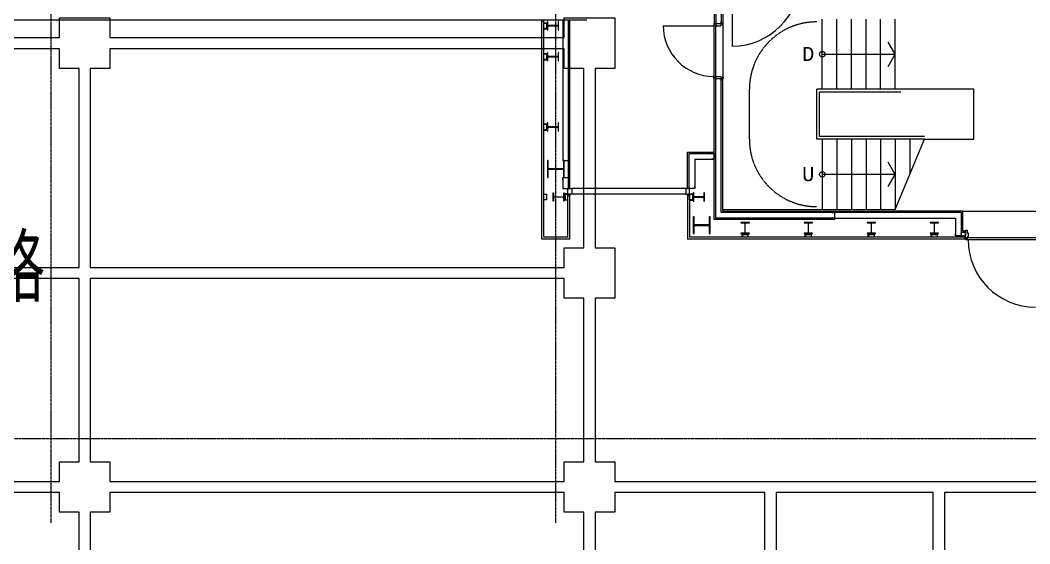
# Model space of a CAD drawing. Header units: millimetres. Extents: x -21841 to 195597, y -1659 to 112111.
# Drawn here: x 12605 to 14405, y 10562 to 11495 of the extents above; entities that cross this region are included whole.
import ezdxf
from ezdxf.enums import TextEntityAlignment as Align

# ---------------------------------------------------------------- set-up
doc = ezdxf.new("R2010")
doc.units = ezdxf.units.MM
doc.linetypes.add('X-N-FAB-L10$0$COL-CEN-LIN', pattern=[3.25, 2.5, -0.25, 0.25, -0.25])
doc.linetypes.add('X-N-FAB-L10$0$HIDDEN', pattern=[0.375, 0.25, -0.125])
for name, color, linetype in [('0-FMCS', 6, 'Continuous'), ('0-XREF', 7, 'Continuous'), ('X-N-FAB-L10$0$0-NC', 8, 'Continuous'), ('X-N-FAB-L10$0$0-ND', 8, 'Continuous'), ('X-N-FAB-L10$0$08', 8, 'Continuous'), ('X-N-FAB-L10$0$12', 8, 'Continuous'), ('X-N-FAB-L10$0$CCL', 8, 'X-N-FAB-L10$0$COL-CEN-LIN'), ('X-N-FAB-L10$0$DOOR', 8, 'Continuous'), ('X-N-FAB-L10$0$HID', 8, 'X-N-FAB-L10$0$HIDDEN'), ('X-N-FAB-L10$0$HR', 8, 'Continuous'), ('X-N-FAB-L10$0$ST', 8, 'Continuous'), ('X-N-FAB-L10$0$TXT-CODE', 8, 'Continuous'), ('X-N-FAB-L10$0$WALL-P', 8, 'Continuous'), ('X-N-FAB-L10$0$WALL-RC', 8, 'Continuous'), ('X-S-FAB-L10$0$0-DIM-TXT', 8, 'Continuous'), ('X-S-FAB-L10$0$Steel Frame-188K', 8, 'Continuous')]:
    doc.layers.add(name, color=color, linetype=linetype)
doc.layers.add('X-N-FAB-L10$0$ARC', color=8, linetype='Continuous', lineweight=0)
doc.styles.add('X-N-FAB-L10$0$ATS', font='monotxt.shx', dxfattribs={"bigfont": 'BIGFONT.shx'})
doc.styles.add('X-N-FAB-L10$0$CHINA', font='simplex.shx', dxfattribs={"width": 0.75, "bigfont": 'chineset.shx'})
doc.styles.add('X-N-FAB-L10$0$COL-NUM', font='romanc')
doc.styles.add('X-S-FAB-L10$0$CHINA', font='simplex.shx', dxfattribs={"width": 0.75, "bigfont": 'chineset.shx'})
doc.styles.add('X-S-FAB-L10$0$Standard', font='', dxfattribs={"width": 0.8})
doc.styles.add('X-S-FAB-L10$0$TG_NOTE_TEXT', font='simplex.shx', dxfattribs={"width": 0.75, "bigfont": 'chineset.shx'})
doc.styles.get('X-S-FAB-L10$0$Standard').set_extended_font_data('Microsoft JhengHei')

# ---------------------------------------------------------------- blocks, each defined once
blk = doc.blocks.new('X-N-FAB-L10')
at = {"layer": 'X-N-FAB-L10$0$08', "color": 8}
for p, q in [((13535, 11105), (13535, 11495)), ((13538.5, 11108.5), (13538.5, 11495)), ((13538.5, 11480), (13538.5, 11490)), ((13538.5, 11490), (13543.5, 11490)), ((13543.5, 11490), (13543.5, 11480)), ((13545, 11484.4), (13544.4, 11484.4)), ((13544.4, 11484.4), (13544.4, 11480)), ((13545, 11492.5), (13545, 11477.5)), ((13545.9, 11492.5), (13545, 11492.5)), ((13545, 11479.4), (13545, 11484.4)), ((13545.9, 11485.3), (13545.9, 11492.5)), ((13564.1, 11485.3), (13545.9, 11485.3)), ((13545.9, 11477.5), (13545.9, 11484.7)), ((13545.9, 11484.7), (13564.1, 11484.7)), ((13565, 11492.5), (13564.1, 11492.5)), ((13564.1, 11492.5), (13564.1, 11485.3)), ((13564.1, 11484.7), (13564.1, 11477.5)), ((13565, 11477.5), (13565, 11492.5)), ((13572.5, 11495), (13572.5, 11245)), ((13582.5, 11195), (13582.5, 11495)), ((13585, 11195), (13585, 11495)), ((13543.5, 11480), (13538.5, 11480)), ((13544.4, 11480), (13540, 11480)), ((13540, 11480), (13540, 11479.4)), ((13540, 11479.4), (13545, 11479.4)), ((13545, 11477.5), (13545.9, 11477.5)), ((13564.1, 11477.5), (13565, 11477.5)), ((13538.5, 11425), (13538.5, 11435)), ((13538.5, 11435), (13543.5, 11435)), ((13540, 11435.6), (13545, 11435.6)), ((13540, 11435), (13540, 11435.6)), ((13544.4, 11435), (13540, 11435)), ((13543.5, 11435), (13543.5, 11425)), ((13544.4, 11430.6), (13544.4, 11435)), ((13545, 11430.6), (13544.4, 11430.6)), ((13545, 11437.5), (13545, 11422.5)), ((13545.9, 11437.5), (13545, 11437.5)), ((13545, 11435.6), (13545, 11430.6)), ((13545.9, 11430.3), (13545.9, 11437.5)), ((13564.1, 11430.3), (13545.9, 11430.3)), ((13565, 11437.5), (13564.1, 11437.5)), ((13564.1, 11437.5), (13564.1, 11430.3)), ((13565, 11422.5), (13565, 11437.5)), ((13543.5, 11425), (13538.5, 11425)), ((13544.4, 11425), (13540, 11425)), ((13540, 11425), (13540, 11424.4)), ((13540, 11424.4), (13545, 11424.4)), ((13545, 11429.4), (13544.4, 11429.4)), ((13544.4, 11429.4), (13544.4, 11425)), ((13545, 11424.4), (13545, 11429.4)), ((13545, 11422.5), (13545.9, 11422.5)), ((13545.9, 11422.5), (13545.9, 11429.7)), ((13545.9, 11429.7), (13564.1, 11429.7)), ((13564.1, 11429.7), (13564.1, 11422.5)), ((13564.1, 11422.5), (13565, 11422.5)), ((13538.5, 11300), (13538.5, 11310)), ((13538.5, 11310), (13543.5, 11310)), ((13540, 11310.6), (13545, 11310.6)), ((13540, 11310), (13540, 11310.6)), ((13544.4, 11310), (13540, 11310)), ((13543.5, 11310), (13543.5, 11300)), ((13544.4, 11305.6), (13544.4, 11310)), ((13545, 11305.6), (13544.4, 11305.6)), ((13545, 11304.4), (13544.4, 11304.4)), ((13544.4, 11304.4), (13544.4, 11300)), ((13545, 11312.5), (13545, 11297.5)), ((13545.9, 11312.5), (13545, 11312.5)), ((13545, 11310.6), (13545, 11305.6)), ((13545, 11299.4), (13545, 11304.4)), ((13545.9, 11305.3), (13545.9, 11312.5)), ((13564.1, 11305.3), (13545.9, 11305.3)), ((13545.9, 11297.5), (13545.9, 11304.7)), ((13545.9, 11304.7), (13564.1, 11304.7)), ((13565, 11312.5), (13564.1, 11312.5)), ((13564.1, 11312.5), (13564.1, 11305.3)), ((13564.1, 11304.7), (13564.1, 11297.5)), ((13565, 11297.5), (13565, 11312.5)), ((13543.5, 11300), (13538.5, 11300)), ((13544.4, 11300), (13540, 11300)), ((13540, 11300), (13540, 11299.4)), ((13540, 11299.4), (13545, 11299.4)), ((13545, 11297.5), (13545.9, 11297.5)), ((13564.1, 11297.5), (13565, 11297.5)), ((13795, 11195), (13795, 11260)), ((13795, 11260), (13842.5, 11260)), ((13797.5, 11195), (13797.5, 11257.5)), ((13797.5, 11257.5), (13842.5, 11257.5)), ((13546.5, 11245), (13545, 11245)), ((13545, 11245), (13545, 11215)), ((13546.5, 11230.5), (13546.5, 11245)), ((13573.5, 11249), (13572.5, 11249)), ((13572.5, 11249), (13572.5, 11245)), ((13572.5, 11245), (13582.5, 11245)), ((13575, 11245), (13573.5, 11245)), ((13573.5, 11245), (13573.5, 11230.5)), ((13575, 11215), (13575, 11245)), ((13582.5, 11249), (13581.5, 11249)), ((13582.5, 11245), (13582.5, 11249)), ((13807.5, 11247.5), (13807.5, 11195)), ((13807.5, 11247.5), (13842.5, 11247.5)), ((13545, 11215), (13546.5, 11215)), ((13573.5, 11230.5), (13546.5, 11230.5)), ((13546.5, 11215), (13546.5, 11229.5)), ((13546.5, 11229.5), (13573.5, 11229.5)), ((13572.5, 11215), (13572.5, 11195)), ((13572.5, 11211), (13572.5, 11215)), ((13572.5, 11215), (13582.5, 11215)), ((13573.5, 11229.5), (13573.5, 11215)), ((13573.5, 11215), (13575, 11215)), ((13582.5, 11215), (13582.5, 11211)), ((13573.5, 11211), (13572.5, 11211)), ((13573.5, 11199), (13572.5, 11199)), ((13572.5, 11199), (13572.5, 11195)), ((13582.5, 11211), (13581.5, 11211)), ((13582.5, 11199), (13581.5, 11199)), ((13582.5, 11195), (13582.5, 11199)), ((13797.5, 11195), (13797.5, 11199)), ((13797.5, 11199), (13798.5, 11199)), ((13806.5, 11199), (13807.5, 11199)), ((13807.5, 11199), (13807.5, 11195)), ((13538.5, 11175), (13538.5, 11185)), ((13538.5, 11185), (13543.5, 11185)), ((13543.5, 11185), (13543.5, 11175)), ((13555, 11172.5), (13555, 11187.5)), ((13555, 11187.5), (13555.9, 11187.5)), ((13555.9, 11187.5), (13555.9, 11180.3)), ((13555.9, 11180.3), (13574.1, 11180.3)), ((13574.1, 11179.7), (13555.9, 11179.7)), ((13555.9, 11179.7), (13555.9, 11172.5)), ((13572.5, 11195), (13582.5, 11195)), ((13574.1, 11180.3), (13574.1, 11187.5)), ((13574.1, 11187.5), (13575, 11187.5)), ((13574.1, 11172.5), (13574.1, 11179.7)), ((13575, 11187.5), (13575, 11172.5)), ((13580, 11185.6), (13575, 11185.6)), ((13575, 11185.6), (13575, 11180.6)), ((13575, 11180.6), (13575.6, 11180.6)), ((13575, 11174.4), (13575, 11179.4)), ((13575, 11179.4), (13575.6, 11179.4)), ((13575.6, 11180.6), (13575.6, 11185)), ((13575.6, 11185), (13580, 11185)), ((13575.6, 11179.4), (13575.6, 11175)), ((13576.5, 11185), (13576.5, 11175)), ((13581.5, 11185), (13576.5, 11185)), ((13580, 11185), (13580, 11185.6)), ((13581.5, 11185), (13581.5, 11195)), ((13581.5, 11195), (13588.5, 11195)), ((13585, 11185), (13581.5, 11185)), ((13583.5, 11183), (13581.5, 11185)), ((13581.5, 11185), (13581.5, 11183)), ((13583.5, 11185), (13581.5, 11185)), ((13588.5, 11185), (13581.5, 11185)), ((13581.5, 11175), (13581.5, 11185)), ((13581.5, 11108.5), (13581.5, 11183)), ((13585, 11183), (13581.5, 11183)), ((13581.5, 11183), (13583.5, 11183)), ((13583.5, 11183), (13583.5, 11185)), ((13583.5, 11183), (13583.5, 11185)), ((13583.5, 11185), (13585, 11185)), ((13585, 11183), (13583.5, 11183)), ((13585, 11105), (13585, 11183)), ((13791.5, 11195), (13588.5, 11195)), ((13588.5, 11195), (13588.5, 11185)), ((13791.5, 11185), (13588.5, 11185)), ((13791.5, 11195), (13791.5, 11185)), ((13798.5, 11195), (13791.5, 11195)), ((13791.5, 11185), (13798.5, 11185)), ((13795, 11185), (13798.5, 11185)), ((13796.5, 11185), (13795, 11185)), ((13795, 11183), (13795, 11105)), ((13795, 11183), (13798.5, 11183)), ((13795, 11183), (13796.5, 11183)), ((13796.5, 11183), (13796.5, 11185)), ((13796.5, 11183), (13798.5, 11185)), ((13796.5, 11183), (13796.5, 11185)), ((13796.5, 11185), (13798.5, 11185)), ((13798.5, 11183), (13796.5, 11183)), ((13807.5, 11195), (13797.5, 11195)), ((13798.5, 11185), (13798.5, 11195)), ((13798.5, 11175), (13798.5, 11185)), ((13798.5, 11185), (13803.5, 11185)), ((13798.5, 11185), (13798.5, 11183)), ((13798.5, 11183), (13798.5, 11108.5)), ((13800, 11185.6), (13805, 11185.6)), ((13800, 11185), (13800, 11185.6)), ((13804.4, 11185), (13800, 11185)), ((13803.5, 11185), (13803.5, 11175)), ((13804.4, 11180.6), (13804.4, 11185)), ((13805, 11180.6), (13804.4, 11180.6)), ((13805, 11179.4), (13804.4, 11179.4)), ((13804.4, 11179.4), (13804.4, 11175)), ((13805, 11187.5), (13805, 11172.5)), ((13805.9, 11187.5), (13805, 11187.5)), ((13805, 11185.6), (13805, 11180.6)), ((13805, 11174.4), (13805, 11179.4)), ((13805.9, 11180.3), (13805.9, 11187.5)), ((13824.1, 11180.3), (13805.9, 11180.3)), ((13805.9, 11172.5), (13805.9, 11179.7)), ((13805.9, 11179.7), (13824.1, 11179.7)), ((13825, 11187.5), (13824.1, 11187.5)), ((13824.1, 11187.5), (13824.1, 11180.3)), ((13824.1, 11179.7), (13824.1, 11172.5)), ((13825, 11172.5), (13825, 11187.5)), ((13543.5, 11175), (13538.5, 11175)), ((13555.9, 11172.5), (13555, 11172.5)), ((13575, 11172.5), (13574.1, 11172.5)), ((13580, 11174.4), (13575, 11174.4)), ((13575.6, 11175), (13580, 11175)), ((13576.5, 11175), (13581.5, 11175)), ((13580, 11175), (13580, 11174.4)), ((13803.5, 11175), (13798.5, 11175)), ((13804.4, 11175), (13800, 11175)), ((13800, 11175), (13800, 11174.4)), ((13800, 11174.4), (13805, 11174.4)), ((13805, 11172.5), (13805.9, 11172.5)), ((13824.1, 11172.5), (13825, 11172.5)), ((13806.5, 11145), (13805, 11145)), ((13805, 11145), (13805, 11115)), ((13806.5, 11130.5), (13806.5, 11145)), ((13835, 11145), (13833.5, 11145)), ((13833.5, 11145), (13833.5, 11130.5)), ((13835, 11115), (13835, 11145)), ((13833.5, 11130.5), (13806.5, 11130.5)), ((13806.5, 11115), (13806.5, 11129.5)), ((13806.5, 11129.5), (13833.5, 11129.5)), ((13833.5, 11129.5), (13833.5, 11115)), ((13581.5, 11108.5), (13538.5, 11108.5)), ((14289.5, 11108.5), (13798.5, 11108.5)), ((13805, 11115), (13806.5, 11115)), ((13833.5, 11115), (13835, 11115)), ((13585, 11105), (13535, 11105)), ((14289.5, 11105), (13795, 11105))]:
    blk.add_line(p, q, dxfattribs=at)
for centre, start, end in [((13586.551, 11184), 147.185166, 212.814834), ((13793.449, 11184), 327.185166, 32.814834)]:
    blk.add_arc(centre, 1.845, start, end, dxfattribs=at)
at = {"layer": 'X-N-FAB-L10$0$12', "color": 8}
for p, q in [((14165, 11434.5), (14152.5, 11456.151)), ((14035, 11434.5), (14165, 11434.5)), ((14152.5, 11412.849), (14165, 11434.5)), ((14165, 11220.5), (14152.5, 11242.151)), ((14165, 11220.5), (14035, 11220.5)), ((14152.5, 11198.849), (14165, 11220.5))]:
    blk.add_line(p, q, dxfattribs=at)
for centre in [(14035, 11434.5), (14035, 11220.5)]:
    blk.add_circle(centre, 5, dxfattribs=at)
at = {"layer": 'X-N-FAB-L10$0$ARC', "color": 8}
for p, q in [((13535, 11495), (13535, 11493)), ((13538.5, 11495), (13535, 11495)), ((13535, 11493), (13538.5, 11493)), ((13538.5, 11493), (13538.5, 11495)), ((14165, 11158), (13857.5, 11158)), ((14289.5, 11105), (14289.5, 11108.5))]:
    blk.add_line(p, q, dxfattribs=at)
at = {"layer": 'X-N-FAB-L10$0$CCL', "color": 8}
for p, q in [((12660, 10600), (12660, 19760)), ((13560, 10600), (13560, 19760)), ((-720, 10750), (27370, 10750))]:
    blk.add_line(p, q, dxfattribs=at)
at = {"layer": 'X-N-FAB-L10$0$DOOR', "color": 8}
for p, q in [((13875, 11449), (13875, 11569)), ((13751.5, 11485), (13841.5, 11485)), ((13844, 11489), (13841.5, 11489)), ((13841.5, 11489), (13841.5, 11486.5)), ((13841.5, 11486.5), (13846, 11486.5)), ((13841.5, 11486), (13841.5, 11394)), ((13845.5, 11486), (13841.5, 11486)), ((13846, 11493), (13845, 11493)), ((13845, 11493), (13845, 11489)), ((13845, 11489), (13855, 11489)), ((13845.5, 11394), (13845.5, 11486)), ((13846, 11486.5), (13846, 11485)), ((13846, 11485), (13854, 11485)), ((13855, 11493), (13854, 11493)), ((13854, 11485), (13854, 11486.5)), ((13854, 11486.5), (13858.5, 11486.5)), ((13855, 11489), (13855, 11493)), ((13858.5, 11489), (13856, 11489)), ((13858.5, 11486.5), (13858.5, 11489)), ((13858.5, 11393.5), (13858.5, 11486.5)), ((13846, 11393.5), (13846, 11395)), ((13846, 11395), (13854, 11395)), ((13854, 11395), (13854, 11393.5)), ((13841.5, 11394), (13845.5, 11394)), ((13841.5, 11391), (13841.5, 11393.5)), ((13841.5, 11393.5), (13846, 11393.5)), ((13844, 11391), (13841.5, 11391)), ((13854, 11393.5), (13858.5, 11393.5)), ((13858.5, 11391), (13856, 11391)), ((13858.5, 11393.5), (13858.5, 11391)), ((14285, 11155), (14425, 11155)), ((14289.5, 11120), (14289.5, 11105)), ((14291, 11106.5), (14289.5, 11108.5)), ((14289.5, 11108.5), (14291, 11108.5)), ((14289.5, 11106.5), (14289.5, 11108.5)), ((14291, 11106.5), (14289.5, 11106.5)), ((14289.5, 11106.5), (14289.5, 11105)), ((14291, 11106.5), (14289.5, 11106.5)), ((14291, 11118.5), (14291, 11121)), ((14291, 11121), (14293.5, 11121)), ((14291, 11108.5), (14291, 11106.5)), ((14291, 11105), (14291, 11106.5)), ((14291, 11104), (14291, 11106.5)), ((14293.5, 11121), (14293.5, 11116.5)), ((14293.5, 11116.5), (14295, 11116.5)), ((14295, 11108.5), (14293.5, 11108.5)), ((14293.5, 11108.5), (14293.5, 11104)), ((14294, 11104), (14294, 11108)), ((14294, 11108), (14416, 11108)), ((14295, 11116.5), (14295, 11108.5)), ((14293.5, 11104), (14291, 11104)), ((14416, 11104), (14294, 11104))]:
    blk.add_line(p, q, dxfattribs=at)
for centre, radius, start, end in [((13875, 11569), 120, 270, 0), ((13841.5, 11485), 90, 180, 270), ((14290.25, 11104.298), 1.027, 43.098184, 136.901816), ((14415, 11104), 120, 180, 270)]:
    blk.add_arc(centre, radius, start, end, dxfattribs=at)
at = {"layer": 'X-N-FAB-L10$0$HID', "color": 8}
blk.add_line((13905, 11283), (13905, 11372), dxfattribs=at)
for centre, start, end in [((14025, 11372), 90, 180), ((14025, 11283), 180, 270)]:
    blk.add_arc(centre, 120, start, end, dxfattribs=at)
at = {"layer": 'X-N-FAB-L10$0$HR', "color": 8}
for p, q in [((14175, 11372), (14025, 11372)), ((14025, 11283), (14025, 11372)), ((14175, 11367), (14030, 11367)), ((14030, 11288), (14030, 11367)), ((14305, 11372), (14175, 11372)), ((14305, 11283), (14305, 11372)), ((14217, 11288), (14030, 11288)), ((14217, 11283), (14025, 11283)), ((14217, 11283), (14305, 11283))]:
    blk.add_line(p, q, dxfattribs=at)
at = {"layer": 'X-N-FAB-L10$0$ST', "color": 8}
for p, q in [((14035, 11372), (14035, 11497)), ((14061, 11372), (14061, 11497)), ((14087, 11372), (14087, 11497)), ((14113, 11372), (14113, 11497)), ((14139, 11372), (14139, 11497)), ((14165, 11372), (14165, 11497)), ((14035, 11283), (14035, 11158)), ((14061, 11283), (14061, 11158)), ((14087, 11283), (14087, 11158)), ((14113, 11283), (14113, 11158)), ((14139, 11283), (14139, 11158)), ((14165, 11283), (14165, 11158)), ((14165, 11158), (14217, 11283)), ((14191, 11283), (14191, 11220.5))]:
    blk.add_line(p, q, dxfattribs=at)
at = {"layer": 'X-N-FAB-L10$0$WALL-P', "color": 8}
for p, q in [((13842.5, 11569.6), (13842.5, 11489)), ((13845, 11569.6), (13845, 11489)), ((13855, 11569.6), (13855, 11489)), ((13857.5, 11569.6), (13857.5, 11489)), ((13540, 11490.6), (13545, 11490.6)), ((13540, 11490), (13540, 11490.6)), ((13544.4, 11490), (13540, 11490)), ((13544.4, 11485.6), (13544.4, 11490)), ((13545, 11485.6), (13544.4, 11485.6)), ((13545, 11490.6), (13545, 11485.6)), ((13842.5, 11140), (13842.5, 11391)), ((13845, 11142.5), (13845, 11391)), ((13845, 11387), (13845, 11391)), ((13845, 11391), (13855, 11391)), ((13846, 11387), (13845, 11387)), ((13855, 11387), (13854, 11387)), ((13855, 11152.5), (13855, 11391)), ((13855, 11391), (13855, 11387)), ((13857.5, 11155), (13857.5, 11391)), ((13838.5, 11256.5), (13838.5, 11257.5)), ((13838.5, 11257.5), (13842.5, 11257.5)), ((13842.5, 11257.5), (13842.5, 11247.5)), ((13838.5, 11247.5), (13838.5, 11248.5)), ((13842.5, 11247.5), (13838.5, 11247.5)), ((14057.5, 11142.5), (13845, 11142.5)), ((14282.5, 11152.5), (13855, 11152.5)), ((14285, 11155), (13857.5, 11155)), ((14057.5, 11152.5), (14053.5, 11152.5)), ((14053.5, 11152.5), (14053.5, 11151.5)), ((14053.5, 11143.5), (14053.5, 11142.5)), ((14053.5, 11142.5), (14057.5, 11142.5)), ((14057.5, 11140), (14057.5, 11155)), ((14057.5, 11142.5), (14057.5, 11152.5)), ((14057.5, 11142.5), (14272.5, 11142.5)), ((14272.5, 11142.5), (14272.5, 11111)), ((14282.5, 11152.5), (14282.5, 11111)), ((14285, 11155), (14285, 11120)), ((14057.5, 11140), (13842.5, 11140)), ((13905, 11135), (13890, 11135)), ((13890, 11135), (13890, 11134.1)), ((13890, 11134.1), (13897.2, 11134.1)), ((13897.2, 11134.1), (13897.2, 11115.9)), ((13897.8, 11115.9), (13897.8, 11134.1)), ((13897.8, 11134.1), (13905, 11134.1)), ((13905, 11134.1), (13905, 11135)), ((14017.5, 11135), (14002.5, 11135)), ((14002.5, 11135), (14002.5, 11134.1)), ((14002.5, 11134.1), (14009.7, 11134.1)), ((14009.7, 11134.1), (14009.7, 11115.9)), ((14010.3, 11115.9), (14010.3, 11134.1)), ((14010.3, 11134.1), (14017.5, 11134.1)), ((14017.5, 11134.1), (14017.5, 11135)), ((14130, 11135), (14115, 11135)), ((14115, 11135), (14115, 11134.1)), ((14115, 11134.1), (14122.2, 11134.1)), ((14122.2, 11134.1), (14122.2, 11115.9)), ((14122.8, 11115.9), (14122.8, 11134.1)), ((14122.8, 11134.1), (14130, 11134.1)), ((14130, 11134.1), (14130, 11135)), ((14242.5, 11135), (14227.5, 11135)), ((14227.5, 11135), (14227.5, 11134.1)), ((14227.5, 11134.1), (14234.7, 11134.1)), ((14234.7, 11134.1), (14234.7, 11115.9)), ((14235.3, 11115.9), (14235.3, 11134.1)), ((14235.3, 11134.1), (14242.5, 11134.1)), ((14242.5, 11134.1), (14242.5, 11135)), ((13897.2, 11115.9), (13890, 11115.9)), ((13890, 11115.9), (13890, 11115)), ((13890, 11115), (13905, 11115)), ((13891.9, 11110), (13891.9, 11115)), ((13891.9, 11115), (13896.9, 11115)), ((13892.5, 11110), (13891.9, 11110)), ((13896.9, 11114.4), (13892.5, 11114.4)), ((13892.5, 11114.4), (13892.5, 11110)), ((13892.5, 11113.5), (13902.5, 11113.5)), ((13892.5, 11108.5), (13892.5, 11113.5)), ((13902.5, 11108.5), (13892.5, 11108.5)), ((13896.9, 11115), (13896.9, 11114.4)), ((13905, 11115.9), (13897.8, 11115.9)), ((13903.1, 11115), (13898.1, 11115)), ((13898.1, 11115), (13898.1, 11114.4)), ((13898.1, 11114.4), (13902.5, 11114.4)), ((13902.5, 11114.4), (13902.5, 11110)), ((13902.5, 11113.5), (13902.5, 11108.5)), ((13902.5, 11110), (13903.1, 11110)), ((13903.1, 11110), (13903.1, 11115)), ((13905, 11115), (13905, 11115.9)), ((14009.7, 11115.9), (14002.5, 11115.9)), ((14002.5, 11115.9), (14002.5, 11115)), ((14002.5, 11115), (14017.5, 11115)), ((14004.4, 11110), (14004.4, 11115)), ((14004.4, 11115), (14009.4, 11115)), ((14005, 11110), (14004.4, 11110)), ((14009.4, 11114.4), (14005, 11114.4)), ((14005, 11114.4), (14005, 11110)), ((14005, 11113.5), (14015, 11113.5)), ((14005, 11108.5), (14005, 11113.5)), ((14015, 11108.5), (14005, 11108.5)), ((14009.4, 11115), (14009.4, 11114.4)), ((14017.5, 11115.9), (14010.3, 11115.9)), ((14015.6, 11115), (14010.6, 11115)), ((14010.6, 11115), (14010.6, 11114.4)), ((14010.6, 11114.4), (14015, 11114.4)), ((14015, 11114.4), (14015, 11110)), ((14015, 11113.5), (14015, 11108.5)), ((14015, 11110), (14015.6, 11110)), ((14015.6, 11110), (14015.6, 11115)), ((14017.5, 11115), (14017.5, 11115.9)), ((14122.2, 11115.9), (14115, 11115.9)), ((14115, 11115.9), (14115, 11115)), ((14115, 11115), (14130, 11115)), ((14116.9, 11110), (14116.9, 11115)), ((14116.9, 11115), (14121.9, 11115)), ((14117.5, 11110), (14116.9, 11110)), ((14121.9, 11114.4), (14117.5, 11114.4)), ((14117.5, 11114.4), (14117.5, 11110)), ((14117.5, 11113.5), (14127.5, 11113.5)), ((14117.5, 11108.5), (14117.5, 11113.5)), ((14127.5, 11108.5), (14117.5, 11108.5)), ((14121.9, 11115), (14121.9, 11114.4)), ((14130, 11115.9), (14122.8, 11115.9)), ((14128.1, 11115), (14123.1, 11115)), ((14123.1, 11115), (14123.1, 11114.4)), ((14123.1, 11114.4), (14127.5, 11114.4)), ((14127.5, 11114.4), (14127.5, 11110)), ((14127.5, 11113.5), (14127.5, 11108.5)), ((14127.5, 11110), (14128.1, 11110)), ((14128.1, 11110), (14128.1, 11115)), ((14130, 11115), (14130, 11115.9)), ((14234.7, 11115.9), (14227.5, 11115.9)), ((14227.5, 11115.9), (14227.5, 11115)), ((14227.5, 11115), (14242.5, 11115)), ((14229.4, 11110), (14229.4, 11115)), ((14229.4, 11115), (14234.4, 11115)), ((14230, 11110), (14229.4, 11110)), ((14234.4, 11114.4), (14230, 11114.4)), ((14230, 11114.4), (14230, 11110)), ((14230, 11113.5), (14240, 11113.5)), ((14230, 11108.5), (14230, 11113.5)), ((14240, 11108.5), (14230, 11108.5)), ((14234.4, 11115), (14234.4, 11114.4)), ((14242.5, 11115.9), (14235.3, 11115.9)), ((14240.6, 11115), (14235.6, 11115)), ((14235.6, 11115), (14235.6, 11114.4)), ((14235.6, 11114.4), (14240, 11114.4)), ((14240, 11114.4), (14240, 11110)), ((14240, 11113.5), (14240, 11108.5)), ((14240, 11110), (14240.6, 11110)), ((14240.6, 11110), (14240.6, 11115)), ((14242.5, 11115), (14242.5, 11115.9)), ((14272.5, 11111), (14272.5, 11115)), ((14272.5, 11115), (14273.5, 11115)), ((14272.5, 11111), (14291, 11111)), ((14282.5, 11111), (14272.5, 11111)), ((14281.5, 11115), (14282.5, 11115)), ((14282.5, 11117.5), (14291, 11117.5)), ((14282.5, 11115), (14282.5, 11111)), ((14285, 11120), (14291, 11120)), ((14285, 11120), (14289.5, 11120)), ((14291, 11117.5), (14287, 11117.5)), ((14287, 11117.5), (14287, 11116.5)), ((14287, 11112), (14287, 11111)), ((14287, 11111), (14291, 11111)), ((14291, 11111), (14291, 11117.5))]:
    blk.add_line(p, q, dxfattribs=at)
at = {"layer": 'X-N-FAB-L10$0$WALL-RC', "color": 8}
blk.add_line((13615, 11495), (8780, 11495), dxfattribs=at)
at = {"layer": 'X-N-FAB-L10$0$0-NC', "color": 8, "style": 'X-N-FAB-L10$0$COL-NUM'}
for p in [(1860, 19880), (2760, 19880), (3660, 19880), (4560, 19880), (5460, 19880), (6360, 19880), (7260, 19880), (8160, 19880), (9060, 19880), (9960, 19880), (10860, 19880), (11760, 19880), (12660, 19880), (13560, 19880), (14460, 19880), (15360, 19880), (16260, 19880), (17160, 19880), (18060, 19880), (18960, 19880), (19860, 19880), (20760, 19880), (21660, 19880), (22560, 19880), (-840, 13950), (-840, 13350), (-840, 12750), (-840, 12150), (-840, 11550), (-840, 10750)]:
    blk.add_attdef('GRID-Y', text='', height=120, dxfattribs=at).set_placement(p, align=Align.MIDDLE_CENTER)
at = {"layer": 'X-N-FAB-L10$0$0-ND', "color": 8, "style": 'X-N-FAB-L10$0$CHINA'}
blk.add_attdef('NO', text='', height=33.333, dxfattribs=at).set_placement((23327.5, 11380), align=Align.MIDDLE)
at = {"layer": 'X-N-FAB-L10$0$ST', "color": 8, "style": 'X-N-FAB-L10$0$ATS'}
for s, p in [('D', (14010, 11434.99)), ('U', (14010, 11220.99))]:
    blk.add_text(s, height=25, dxfattribs=at).set_placement(p, align=Align.MIDDLE_CENTER)
at = {"layer": 'X-N-FAB-L10$0$TXT-CODE', "color": 8, "style": 'X-N-FAB-L10$0$CHINA', "width": 0.8}
blk.add_text('Waste storage room A、B(350㎡)+法定停車格', height=120, dxfattribs=at).set_placement((11307.286, 11053), align=Align.MIDDLE_CENTER)
blk = doc.blocks.new('X-S-FAB-L10')
at = {"layer": 'X-S-FAB-L10$0$Steel Frame-188K'}
blk.add_lwpolyline([(11085, 11464), (11835, 11464), (11835, 11499), (11925, 11499), (11925, 11464), (12675, 11464), (12675, 11499), (12765, 11499), (12765, 11464), (13575, 11464), (13575, 11499), (13665, 11499), (13665, 11409), (13630, 11409), (13630, 11089.706), (13665, 11089.706), (13665, 10999.706), (13630, 10999.706), (13630, 10708.606), (13665, 10708.606), (13665, 10673.606), (14507.247, 10673.606)], dxfattribs=at)
for points in [[(12710, 11409), (12675, 11409), (12675, 11444), (11925, 11444), (11925, 11409), (11890, 11409), (11890, 11054.706), (12710, 11054.706)], [(13610, 11409), (13575, 11409), (13575, 11444), (12765, 11444), (12765, 11409), (12730, 11409), (12730, 11054.706), (13575, 11054.706), (13575, 11089.706), (13610, 11089.706)], [(12710, 11034.706), (11890, 11034.706), (11890, 10708.606), (11925, 10708.606), (11925, 10673.606), (12675, 10673.606), (12675, 10708.606), (12710, 10708.606)], [(13610, 10999.706), (13575, 10999.706), (13575, 11034.706), (12730, 11034.706), (12730, 10708.606), (12765, 10708.606), (12765, 10673.606), (13575, 10673.606), (13575, 10708.606), (13610, 10708.606)], [(12710, 10618.606), (12675, 10618.606), (12675, 10653.606), (11925, 10653.606), (11925, 10618.606), (11890, 10618.606), (11890, 10301.564), (12710, 10301.564)], [(13610, 10618.606), (13575, 10618.606), (13575, 10653.606), (12765, 10653.606), (12765, 10618.606), (12730, 10618.606), (12730, 10301.564), (13610, 10301.564)], [(13932.818, 10653.606), (13665, 10653.606), (13665, 10618.606), (13630, 10618.606), (13630, 9959), (13665, 9959), (13665, 9924), (13932.818, 9924)], [(14232.818, 10653.606), (13952.818, 10653.606), (13952.818, 9924), (14232.818, 9924)], [(14542.247, 10618.606), (14507.247, 10618.606), (14507.247, 10653.606), (14252.818, 10653.606), (14252.818, 9924), (14507.247, 9924), (14507.247, 9959), (14542.247, 9959)]]:
    blk.add_lwpolyline(points, close=True, dxfattribs=at)
at = {"style": 'X-S-FAB-L10$0$TG_NOTE_TEXT', "width": 0.5, "flags": 1}
for p in [(7463.301, 9020), (18268.251, 8649), (11197.77, 4800.167), (16485.801, 4800.167), (25420.27, 2635), (13360, 320.001, 0), (7463.301, -33.333)]:
    blk.add_attdef('WH', text='', height=20, dxfattribs=at).set_placement(p, align=Align.BOTTOM_LEFT)
at = {"width": 0.5}
for style, p in [('X-S-FAB-L10$0$TG_NOTE_TEXT', (7585, 9020)), ('X-S-FAB-L10$0$TG_NOTE_TEXT', (18389.95, 8649)), ('X-S-FAB-L10$0$TG_NOTE_TEXT', (11117.5, 4813.5)), ('X-S-FAB-L10$0$TG_NOTE_TEXT', (16607.5, 4813.5)), ('X-S-FAB-L10$0$TG_NOTE_TEXT', (25350, 2635)), ('X-S-FAB-L10$0$Standard', (13129.375, 325.001, 0)), ('X-S-FAB-L10$0$TG_NOTE_TEXT', (7585, -20))]:
    blk.add_attdef('DESC', text='', height=10, dxfattribs=dict(at, style=style)).set_placement(p, align=Align.BOTTOM_LEFT)
for tag, style, p in [('TYPE', 'X-S-FAB-L10$0$TG_NOTE_TEXT', (7619.286, 9020)), ('NO', 'X-S-FAB-L10$0$TG_NOTE_TEXT', (7650.095, 9020)), ('TYPE', 'X-S-FAB-L10$0$TG_NOTE_TEXT', (18424.236, 8649)), ('NO', 'X-S-FAB-L10$0$TG_NOTE_TEXT', (18455.045, 8649)), ('NO', 'X-S-FAB-L10$0$TG_NOTE_TEXT', (11088.595, 4813.5)), ('TYPE', 'X-S-FAB-L10$0$TG_NOTE_TEXT', (11151.786, 4813.5)), ('TYPE', 'X-S-FAB-L10$0$TG_NOTE_TEXT', (16641.786, 4813.5)), ('NO', 'X-S-FAB-L10$0$TG_NOTE_TEXT', (16672.595, 4813.5)), ('NO', 'X-S-FAB-L10$0$TG_NOTE_TEXT', (25313, 2635)), ('TYPE', 'X-S-FAB-L10$0$TG_NOTE_TEXT', (25350, 2635)), ('NO', 'X-S-FAB-L10$0$Standard', (13100, 320.001, 0)), ('TYPE', 'X-S-FAB-L10$0$Standard', (13129.375, 320.001, 0)), ('TYPE', 'X-S-FAB-L10$0$TG_NOTE_TEXT', (7619.286, -20)), ('NO', 'X-S-FAB-L10$0$TG_NOTE_TEXT', (7650.095, -20))]:
    blk.add_attdef(tag, text='', height=10, dxfattribs=dict(at, style=style)).set_placement(p, align=Align.BOTTOM_RIGHT)
at = {"style": 'X-S-FAB-L10$0$TG_NOTE_TEXT', "width": 0.5, "flags": 1}
for rotation, p in [(180, (43, 7480)), (180, (943, 7480)), (90, (24310, 3717.77)), (270, (17080, 1711.699))]:
    blk.add_attdef('WH', text='', height=20, rotation=rotation, dxfattribs=at).set_placement(p, align=Align.BOTTOM_LEFT)
at = {"width": 0.5}
for rotation, style, p in [(180, 'X-S-FAB-L10$0$Standard', (317.625, 7480)), (180, 'X-S-FAB-L10$0$Standard', (1217.625, 7480)), (90, 'X-S-FAB-L10$0$TG_NOTE_TEXT', (24310, 3647.5)), (270, 'X-S-FAB-L10$0$TG_NOTE_TEXT', (17080, 1605))]:
    blk.add_attdef('DESC', text='', height=10, rotation=rotation, dxfattribs=dict(at, style=style)).set_placement(p, align=Align.BOTTOM_LEFT)
for tag, rotation, style, p in [('TYPE', 180, 'X-S-FAB-L10$0$Standard', (317.625, 7480)), ('NO', 180, 'X-S-FAB-L10$0$Standard', (347, 7480)), ('TYPE', 180, 'X-S-FAB-L10$0$Standard', (1217.625, 7480)), ('NO', 180, 'X-S-FAB-L10$0$Standard', (1247, 7480)), ('TYPE', 90, 'X-S-FAB-L10$0$TG_NOTE_TEXT', (24310, 3647.5)), ('NO', 90, 'X-S-FAB-L10$0$TG_NOTE_TEXT', (24310, 3610.5)), ('TYPE', 270, 'X-S-FAB-L10$0$TG_NOTE_TEXT', (17080, 1605)), ('NO', 270, 'X-S-FAB-L10$0$TG_NOTE_TEXT', (17080, 1573))]:
    blk.add_attdef(tag, text='', height=10, rotation=rotation, dxfattribs=dict(at, style=style)).set_placement(p, align=Align.BOTTOM_RIGHT)
at = {"layer": 'X-S-FAB-L10$0$0-DIM-TXT', "style": 'X-S-FAB-L10$0$CHINA', "width": 0.75}
for p in [(667.414, 7855.1, -2689.4), (22627.353, 6728.814), (25644.722, 6728.814), (24778.787, 5569.051), (1118.252, 4980), (417.801, 4594.623), (23874.84, 4355), (22927.43, 4330.122), (23749.869, 3901.367), (417.801, 3765.236), (1118.252, 3730), (417.801, 3115.79), (536.882, 2227.832), (16908.994, 1782.652), (888.445, 880.466), (16977.43, 750), (18878.841, 750), (25641.221, 553.233), (21364.03, 526.894)]:
    blk.add_attdef('HIG', text='', height=80, dxfattribs=at).set_placement(p, align=Align.MIDDLE_LEFT)

msp = doc.modelspace()

# ---------------------------------------------------------------- block references
at = {"layer": '0-FMCS', "color": 5}
for name in ['X-N-FAB-L10', 'X-S-FAB-L10']:
    msp.add_blockref(name, (0, 0), dxfattribs=at)
at = {"layer": '0-XREF'}
msp.add_blockref('X-N-FAB-L10', (0, 0), dxfattribs=at)

doc.saveas('drawing.dxf')
